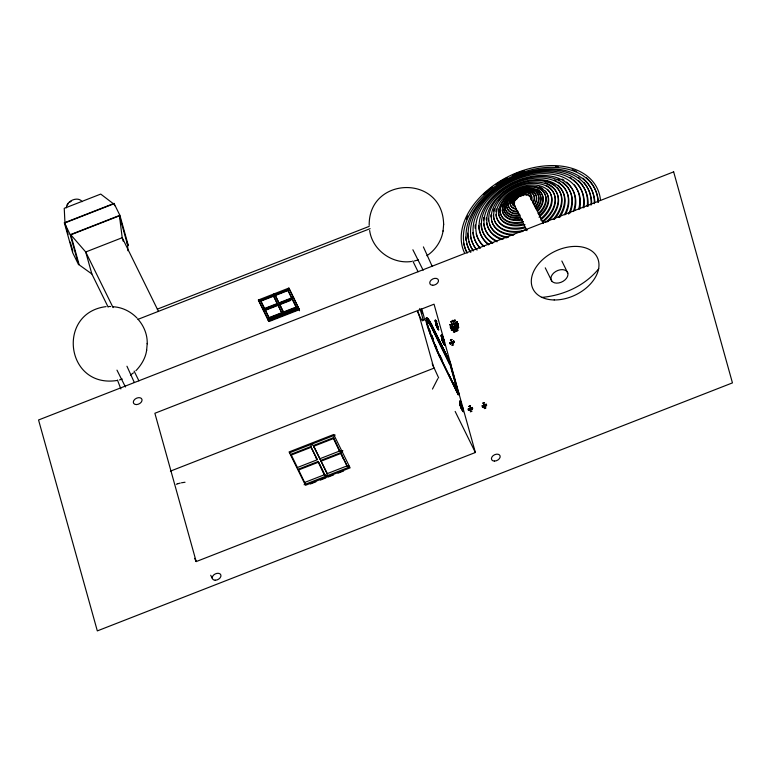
<?xml version="1.0" encoding="UTF-8"?>
<svg xmlns="http://www.w3.org/2000/svg" width="771" height="771" viewBox="0 0 771 771"><rect width="100%" height="100%" fill="white"/><g stroke="black" fill="none" stroke-linecap="round" stroke-linejoin="round"><path stroke-width="1.16" d="M435.721 320.264L436.232 325.285L437.803 328.889M460.152 401.334L460.663 406.625L462.918 411.242M369.193 225.315C368.442 176.202 442.862 174.034 443.633 224.486M147.194 343.808C147.598 334.759 143.82 325.622 137.749 318.963M442.159 334.932L442.255 338.209M135.918 370.706C141.315 365.097 145.68 357.889 146.654 350.073M426.883 255.712C435.374 250.18 441.638 240.803 443.084 230.76M146.615 350.448L147.232 343.394M443.055 231.136L443.662 224.072M289.665 452.77L335.096 435.017L333.342 437.755L340.05 451.71L333.564 438.526L313.662 446.303L320.148 459.487L319.926 458.716L339.838 450.939L342.854 450.784L340.686 452.664L320.775 460.432L327.261 473.625L326.817 475.852L324.668 474.637L318.182 461.453L298.281 469.231L298.493 470.002L318.394 462.224L324.88 475.408L324.668 474.637L304.767 482.415L304.979 483.186L298.281 469.231M432.473 389.076L437.783 378.706M67.299 205.009L68.214 203.64M598.768 268.703C584.929 285.829 563.148 295.572 541.425 297.433M457.126 322.018L458.6 327.559M426.103 318.423L426.546 317.999L427.587 319.001L432.03 325.998L450.765 364.066L449.724 364.471L430.999 326.403L426.72 319.869M426.614 318.221L427.067 317.797L428.098 318.799L431.654 324.793L450.476 363.045L449.445 363.449L449.724 364.471M133.479 372.846L130.444 375.024M69.535 202.349L71.173 201.212M421.351 310.607L421.612 311.108M456.779 330.528L455.343 331.164M457.155 330.296L454.938 331.251M64.359 222.809L70.219 234.712L78.565 264.665L72.705 252.763L64.359 222.809L114.021 203.409L119.881 215.302L128.227 245.255L127.716 245.457L119.37 215.504M68.099 234.201L64.957 222.915L112.499 204.344M70.219 234.712L119.881 215.302M78.478 264.357L91.855 273.984L108.171 307.147M157.323 309.152L369.222 226.356M138.057 319.319L370.138 228.65M299.052 309.094L288.874 288.075L258.381 299.996L268.549 321.006L299.052 309.094L288.874 288.075L287.737 289.78L291.824 298.271L279.073 303.254L274.977 294.763L273.628 294.04L273.32 295.418L277.3 303.514L264.54 308.496L263.142 309.672L265.06 309.547L277.82 304.564L281.907 313.045L278.582 314.346M278.957 302.858L291.717 297.876L293.635 297.751L292.238 298.936L279.478 303.919L279.7 304.699M277.3 303.514L277.512 304.294L273.426 295.804L260.665 300.796L264.655 308.882L277.406 303.899M280.76 304.285L290.33 300.545M281.907 313.045L277.926 304.959L265.166 309.942L269.156 318.028L276.481 315.166M284.634 311.985L294.204 308.246M298.83 308.313L268.337 320.225L268.549 321.006M268.375 320.659L291.255 311.715M293.433 310.867L298.878 308.737L299.505 310.79M269.079 321.536L298.579 310M431.654 324.793L430.623 325.198L449.965 364.375L458.119 393.634L437.003 350.323L427.336 324.446M430.999 326.403L426.035 318.201L425.737 320.457L427.799 327.848L436.781 350.853L458.167 394.742L459.198 394.338L455.555 387.071M428.888 322.201L426.951 319.782L426.296 320.273L430.045 333.727L439.383 355.566M439.345 356.491L439.855 356.289L437.302 350.651M170.41 471.139L433.88 368.201L418.065 311.426M290.946 454.321L297.433 467.505L317.334 459.728L310.848 446.544L311.06 447.315L291.159 455.092L290.946 454.321L310.848 446.544L311.301 444.318L313.44 445.532L319.926 458.716M458.167 394.742L457.878 393.721L458.909 393.326L456.721 388.844M326.981 473.384L320.996 461.212L340.898 453.435L347.384 466.619L340.686 452.664L343.606 459.275M327.261 473.625L347.172 465.848L349.465 466.31M304.092 484.728L349.533 466.975M310.366 483.986L315.898 481.827M320.322 480.092L325.854 477.933M328.07 477.066L333.602 474.907M338.035 473.172L343.567 471.014M196.191 561.577L475.37 452.5L434.044 304.188L154.875 413.266L196.191 561.577L194.6 558.329M176.308 484.265L177.494 483.851M122.281 379.043L119.495 379.91M418.316 259.866L414.335 260.983M177.889 483.725L180.279 483.06M181.474 482.791L185.03 482.251M116.71 380.537C65.516 388.247 56.485 312.698 106.128 306.617M411.56 261.475C392.256 264.376 372.297 250.064 369.646 230.519M108.827 306.473L110.706 306.521M451.575 330.094L450.119 324.861M112.874 306.742C122.02 307.137 130.733 311.474 137.016 318.038M113.607 203.91L100.731 194.08L64.244 208.334L64.957 222.915M455.892 331.578L452.702 320.264M444.491 344.897L442.236 340.281L441.725 334.99A6.891 5.06 -15.6 0 0 442.265 335.799M429.196 321.15L432.03 325.998M421.313 310.299L421.679 310.983M438.651 330.046L437.147 326.538L436.531 321.083M444.645 345.051L442.631 338.864M463.072 411.396L461.058 405.209M82.092 201.684C78.044 195.767 66.19 201.048 66.422 207.804M437.417 327.55L435.817 323.839L435.297 319.946M443.421 342.546L441.822 338.845L441.301 334.942M461.848 408.89L460.248 405.189L459.728 401.286A7.565 5.551 -15.6 0 0 462.176 405.777M412.88 249.756L423.163 270.226M116.97 370.128L125.442 386.984M210.705 575.262L212.295 578.423M437.783 327.935L435.866 321.873M443.884 343.134L442.554 339.712M462.311 409.478L460.229 402.423M530.188 196.692L543.372 223.484M561.837 261.003L567.813 273.146A9.021 6.072 -26.2 0 1 556.633 283.13A9.021 6.072 -26.2 0 1 553.857 272.876A9.021 6.072 -26.2 0 1 567.813 273.146M514.132 204.594L526.969 230.664M545.251 267.826L551.757 281.039M412.774 260.955L418.094 271.768M450.447 363.054L431.5 324.61A22.783 2.111 68.7 0 0 427.134 318.972M432.309 327.145L447.922 358.872M448.963 360.992L450.524 364.163L458.678 393.412M431.143 324.996L449.965 363.247L458.678 394.54L455.545 388.17M439.942 355.344L442.024 359.575M453.473 382.84L454.514 384.951M448.741 374.359L454.495 386.04M439.142 355.653L457.878 393.721M438.67 377.925L432.174 363.729M455.16 411.435L475.37 452.5M291.824 298.271L287.843 290.175L275.083 295.158L279.073 303.254M279.478 303.919L283.574 312.4M283.073 311.388L279.594 304.304L292.344 299.321L296.324 307.417L292.238 298.936L292.45 299.717M339.77 451.469L333.342 437.755L313.44 445.532L313.874 447.074M268.549 320.466L258.381 299.996L260.559 300.401L273.32 295.418L273.532 296.199L260.781 301.182L260.559 300.401L264.655 308.882M311.06 447.315L317.054 459.487M315.773 457.222L316.765 459.246M324.099 474.155L318.182 461.453M126.762 242.287L128.227 245.255M158.527 311.542L122.203 237.719L119.457 215.813L70.807 234.818L85.716 251.982L113.096 307.61M134.125 371.111L138.915 380.835M461.742 407.782L460.885 405.748M462.937 410.22L461.366 404.341M422.103 312.38L422.344 312.833L422.094 311.898M422.151 312.631L422.498 313.238L422.103 312.043M423.395 246.903L432.117 266.188M126.955 366.225L134.231 382.291M435.557 345.418L436.762 348.232M434.728 344.637L436.868 349.649M454.649 320.485L457.126 328.369M117.443 380.007L120.864 388.95M442.477 339.462L442.92 340.637M444.154 343.124L443.094 339.365M438.15 328.128L437.099 324.369M431.885 335.481L433.109 338.72M431.654 335.568L432.878 338.806M453.57 330.113L454.138 331.829M455.237 322.394L455.42 322.924M429.495 329.554L430.497 332.446M428.676 328.677L429.746 331.781M453.608 329.959L453.926 330.932M483.571 402.693L485.123 408.273M451.17 339.606L452.722 345.186M469.597 405.951L471.148 411.521M486.135 404.409L486.424 405.517M449.975 342.787L449.917 342.575A7.855 5.763 -15.6 0 0 453.627 341.177L453.724 341.322M453.483 329.786L452.066 324.697M453.656 341.119L454.013 342.43M472.083 407.464L472.44 408.775M453.281 328.899L452.76 327.087M486.395 405.585A7.845 5.754 -15.6 0 1 482.771 406.992L482.318 405.662A7.806 5.725 -15.6 0 0 486 404.245A7.855 5.763 -15.6 0 1 482.405 405.681M472.411 408.832A7.845 5.754 -15.6 0 1 468.797 410.249L468.344 408.919A7.806 5.725 -15.6 0 0 472.025 407.493A7.855 5.763 -15.6 0 1 468.431 408.938M441.783 335.877L442.275 338.758M456.133 325.092L456.48 326.345M454.611 326.557L454.794 327.203M277.82 304.564L278.032 305.345L265.282 310.327L265.06 309.547L269.156 318.028M320.775 460.432L320.996 461.212M114.021 203.409L114.667 205.712M123.177 241.198L122.203 237.719L85.716 251.982L91.855 273.984M70.72 234.509L78.979 264.164M70.296 242.104L72.811 251.124M454.803 327.261L455.102 328.379M451.96 324.36L451.324 321.777M462.6 407.531L462.908 408.842M444.173 341.187L444.491 342.507M438.169 326.191L438.333 326.875M427.375 324.822L426.527 320.177M455.372 329.468L455.671 330.807M456.76 327.54L456.904 328.273M460.923 405.854L460.586 401.277A6.457 4.742 -15.6 0 0 460.73 401.537M436.492 324.504L436.126 321.873M457.174 328.513L457.425 330.383M456.972 328.648L457.116 329.689M442.997 338.527L442.891 336.57M461.068 405.122L460.952 402.713M442.641 338.777L442.525 336.368M127.629 245.149L127.909 250.758M586.471 177.812A71.452 48.091 -26.2 0 1 597.988 202.349M467.149 252.878A71.452 48.091 -26.2 0 1 463.602 243.173M466.426 219.215A71.452 48.091 -26.2 0 1 467.824 216.005M483.513 194.649A71.452 48.091 -26.2 0 1 487.927 190.63M488.843 189.859A71.452 48.091 -26.2 0 1 492.39 187.045M496.138 184.336A71.452 48.091 -26.2 0 1 507.087 177.764M512.358 175.2A71.452 48.091 -26.2 0 1 524.28 170.661M555.708 166.517A71.452 48.091 -26.2 0 1 558.194 166.709M572.227 169.707A71.452 48.091 -26.2 0 1 576.698 171.519M470.117 251.519A68.195 45.894 -26.2 0 1 517.871 175.268A68.195 45.894 -26.2 0 1 594.884 202.513M467.072 252.811A71.452 48.091 -26.2 0 1 518.285 173.87A71.452 48.091 -26.2 0 1 598.402 202.098M587.569 182.997A68.195 45.894 -26.2 0 1 594.354 203.679M470.83 252.425A68.195 45.894 -26.2 0 1 466.754 243.723M466.002 240.504A68.195 45.894 -26.2 0 1 465.559 237.14M582.876 178.168A68.195 45.894 -26.2 0 1 586.866 182.139M473.182 250.883A65.362 43.995 -26.2 0 1 516.965 176.318A65.362 43.995 -26.2 0 1 591.675 203.014M583.955 182.515A65.362 43.995 -26.2 0 1 591.01 205.173M473.278 250.681A65.362 43.995 -26.2 0 1 469.896 244.638M469.481 243.578A65.362 43.995 -26.2 0 1 468.758 241.381M468.209 239.097A65.362 43.995 -26.2 0 1 467.563 233.189M578.24 177.214A65.362 43.995 -26.2 0 1 579.985 178.583M476.391 249.659A62.22 41.875 -26.2 0 1 518.295 176.675A62.22 41.875 -26.2 0 1 587.994 206.522M578.626 180.655A62.22 41.875 -26.2 0 1 587.184 206.349M477.143 250.016A62.22 41.875 -26.2 0 1 473.876 245.564M473.346 244.619A62.22 41.875 -26.2 0 1 470.397 236.321M479.996 248.195A58.818 39.581 -26.2 0 1 518.006 177.638A58.818 39.581 -26.2 0 1 583.859 207.717M573.547 179.894A58.818 39.581 -26.2 0 1 583.127 207.756M480.246 247.954A58.818 39.581 -26.2 0 1 472.787 232.505M569.933 177.311A58.818 39.581 -26.2 0 1 571.803 178.554M483.427 246.363A55.339 37.249 -26.2 0 1 518.295 178.727A55.339 37.249 -26.2 0 1 579.686 209.153M574.337 184.857A55.339 37.249 -26.2 0 1 578.77 208.893M484.439 246.556A55.339 37.249 -26.2 0 1 476.17 233.883M475.225 228.428A55.339 37.249 -26.2 0 1 475.187 224.997M488.689 244.879A51.156 34.435 -26.2 0 1 517.64 180.424A51.156 34.435 -26.2 0 1 574.52 210.656M566.502 182.072A51.156 34.435 -26.2 0 1 573.325 211.533M489.007 244.407A51.156 34.435 -26.2 0 1 478.579 225.411M562.04 179.036A51.156 34.435 -26.2 0 1 563.919 180.173M492.486 243.357A48.13 32.392 -26.2 0 1 518.112 181.098A48.13 32.392 -26.2 0 1 570.039 213.027M501.285 239.54A41.441 27.891 -26.2 0 1 494.346 200.836A41.441 27.891 -26.2 0 1 547.555 180.771A41.441 27.891 -26.2 0 1 559.611 217.538M562.714 182.12A48.13 32.392 -26.2 0 1 568.632 214.116M492.987 242.942A48.13 32.392 -26.2 0 1 480.931 223.484M557.761 179.142A48.13 32.392 -26.2 0 1 559.842 180.221M497.102 241.805A44.891 30.214 -26.2 0 1 492.447 200.662A44.891 30.214 -26.2 0 1 547.603 178.747A44.891 30.214 -26.2 0 1 565.442 214.656M561.461 184.52A44.891 30.214 -26.2 0 1 564.411 214.791M496.63 240.851A44.891 30.214 -26.2 0 1 483.687 223.821M483.513 220.602A44.891 30.214 -26.2 0 1 483.764 217.393M554.243 179.942A44.891 30.214 -26.2 0 1 556.238 180.896M558.127 181.985A44.891 30.214 -26.2 0 1 560.681 183.845M464.364 252.58A73.785 49.662 -26.2 0 1 518.208 172.203A73.785 49.662 -26.2 0 1 600.532 200.508M556.826 187.257A38.772 26.098 -26.2 0 1 553.106 219.465M508.503 237.285A38.772 26.098 -26.2 0 1 489.489 224.178M488.592 220.853A38.772 26.098 -26.2 0 1 488.332 218.501M544.663 180.568A38.772 26.098 -26.2 0 1 550.08 182.428M551.053 182.91A38.772 26.098 -26.2 0 1 555.13 185.638M506.846 237.834A38.772 26.098 -26.2 0 1 494.635 201.992A38.772 26.098 -26.2 0 1 546.639 181.879A38.772 26.098 -26.2 0 1 554.31 219.484M557.944 185.204A41.441 27.891 -26.2 0 1 558.406 217.412M503.097 239.203A41.441 27.891 -26.2 0 1 486.626 223.118M486.25 219.899A41.441 27.891 -26.2 0 1 486.27 217.692M546.408 185.503A32.681 21.993 -26.2 0 1 542.225 221.566M526.988 229.546A32.681 21.993 -26.2 0 1 494.568 220.843M494.153 219.774A32.681 21.993 -26.2 0 1 493.315 215.148M493.642 211.013A32.681 21.993 -26.2 0 1 494.153 208.902M498.866 199.872A32.681 21.993 -26.2 0 1 501.015 197.289M523.046 231.396A32.681 21.993 -26.2 0 1 495.512 206.898A32.681 21.993 -26.2 0 1 543.179 184.712A32.681 21.993 -26.2 0 1 542.591 222.299M513.563 235.222A35.582 23.94 -26.2 0 1 495.57 203.428A35.582 23.94 -26.2 0 1 545.839 183.7A35.582 23.94 -26.2 0 1 547.593 221.855M549.405 184.703A35.582 23.94 -26.2 0 1 545.521 222.501M514.344 234.403A35.582 23.94 -26.2 0 1 491.696 221.171M490.944 216.969A35.582 23.94 -26.2 0 1 490.954 214.762M545.097 182.756A35.582 23.94 -26.2 0 1 548.403 184.153M525.08 227.869A29.539 19.882 -26.2 0 1 497.449 207.486A29.539 19.882 -26.2 0 1 540.326 185.975A29.539 19.882 -26.2 0 1 540.644 220.063M550.446 193.531A29.539 19.882 -26.2 0 1 541.011 218.424M524.617 226.915A29.539 19.882 -26.2 0 1 496.987 218.685M496.601 217.721A29.539 19.882 -26.2 0 1 495.888 214.617M495.869 211.341A29.539 19.882 -26.2 0 1 496.235 209.057M547.439 189.252A29.539 19.882 -26.2 0 1 549.983 192.596M524.964 224.602A26.436 17.791 -26.2 0 1 499.637 206.917A26.436 17.791 -26.2 0 1 537.628 187.093A26.436 17.791 -26.2 0 1 539.035 217.258M545.357 191.035A26.436 17.791 -26.2 0 1 539.43 215.61M523.422 223.966A26.436 17.791 -26.2 0 1 498.394 212.969M498.307 212.015A26.436 17.791 -26.2 0 1 498.452 209.018M539.208 186.833A26.436 17.791 -26.2 0 1 542.861 188.76M521.9 222.809A24.325 16.374 -26.2 0 1 501.449 205.009A24.325 16.374 -26.2 0 1 535.932 187.652A24.325 16.374 -26.2 0 1 538.524 214.444M541.011 189.319A24.325 16.374 -26.2 0 1 538.119 213.606M523.49 221.518A24.325 16.374 -26.2 0 1 499.859 210.03M535.517 186.823A24.325 16.374 -26.2 0 1 538.37 187.806M522.449 219.851A21.636 14.562 -26.2 0 1 503.116 205.115A21.636 14.562 -26.2 0 1 532.819 188.481A21.636 14.562 -26.2 0 1 537.773 211.273M537.397 189.406A21.636 14.562 -26.2 0 1 537.387 210.483M522.063 219.06A21.636 14.562 -26.2 0 1 502.114 210.001M502.114 206.985A21.636 14.562 -26.2 0 1 502.547 204.884M520.647 217.991A19.738 13.29 -26.2 0 1 504.677 203.631A19.738 13.29 -26.2 0 1 531.682 189.107A19.738 13.29 -26.2 0 1 536.423 209.51M534.515 189.367A19.738 13.29 -26.2 0 1 536.096 208.835M520.319 217.316A19.738 13.29 -26.2 0 1 503.675 209.423M503.858 204.498A19.738 13.29 -26.2 0 1 504.938 201.597M518.122 190.138A19.738 13.29 -26.2 0 1 521.023 189.126M518.507 216.246A17.945 12.076 -26.2 0 1 506.316 202.127A17.945 12.076 -26.2 0 1 530.573 189.762A17.945 12.076 -26.2 0 1 535.382 207.64M536.761 192.519A17.945 12.076 -26.2 0 1 534.997 206.85M520.309 215.167A17.945 12.076 -26.2 0 1 504.803 206.792M518.95 213.875A15.863 10.678 -26.2 0 1 507.501 202.012A15.863 10.678 -26.2 0 1 528.251 190.331A15.863 10.678 -26.2 0 1 534.284 205.24M529.725 190.167A15.863 10.678 -26.2 0 1 534.052 204.768M518.719 213.394A15.863 10.678 -26.2 0 1 507.26 201.539M512.272 194.957A15.863 10.678 -26.2 0 1 514.758 193.164M515.645 192.644A15.863 10.678 -26.2 0 1 517.505 191.7M519.413 190.938A15.863 10.678 -26.2 0 1 522.352 190.129M518.189 211.967A13.859 9.329 -26.2 0 1 509.053 201.588A13.859 9.329 -26.2 0 1 526.275 191.266A13.859 9.329 -26.2 0 1 533.407 202.85M530.313 191.565A13.859 9.329 -26.2 0 1 532.491 202.937M517.794 211.158A13.859 9.329 -26.2 0 1 508.484 206.483M508.234 205.712A13.859 9.329 -26.2 0 1 508.012 204.045M516.04 209.269A11.478 7.729 -26.2 0 1 511.115 200.055A11.478 7.729 -26.2 0 1 524.444 192.22A11.478 7.729 -26.2 0 1 531.691 200.075M528.202 192.432A11.478 7.729 -26.2 0 1 531.392 199.467M515.741 208.662A11.478 7.729 -26.2 0 1 510.238 200.952M512.869 196.566A11.478 7.729 -26.2 0 1 515.047 194.678M515.866 194.128A11.478 7.729 -26.2 0 1 517.62 193.164M523.239 191.651A11.478 7.729 -26.2 0 1 525.889 191.748M515.057 206.628A9.329 6.274 -26.2 0 1 515.857 195.921A9.329 6.274 -26.2 0 1 529.137 195.998M514.768 206.04A9.329 6.274 -26.2 0 1 511.867 200.479M514.594 204.18A7.652 5.156 -26.2 0 1 516.377 196.162A7.652 5.156 -26.2 0 1 526.458 195.053M514.382 203.746A7.652 5.156 -26.2 0 1 513.756 198.465M516.165 195.718A7.652 5.156 -26.2 0 1 517.842 194.658M514.72 202.06A6.293 4.231 -26.2 0 1 516.907 196.326A6.293 4.231 -26.2 0 1 524.145 194.822M514.479 201.578A6.293 4.231 -26.2 0 1 514.218 199.332M521.119 194.032A6.293 4.231 -26.2 0 1 523.904 194.34M515.597 200.45A4.828 3.248 -26.2 0 1 518.064 196.104A4.828 3.248 -26.2 0 1 523.509 195.603M515.375 199.275A4.828 3.248 -26.2 0 1 516.927 196.547M519.047 195.246A4.828 3.248 -26.2 0 1 521.408 194.793M516.58 199.053A3.556 2.39 -26.2 0 1 521.803 195.853M516.541 199.496A3.556 2.39 -26.2 0 1 517.967 196.557A3.556 2.39 -26.2 0 1 521.707 195.651M517.389 198.677A2.592 1.744 -26.2 0 1 520.001 196.326M514.835 206.011A9.021 6.072 -26.2 0 1 520.907 195.429A9.021 6.072 -26.2 0 1 531.017 199.756M444.751 344.733A7.498 5.503 -15.6 0 1 442.949 341.071M453.599 344.83A7.594 5.57 -15.6 0 1 451.835 345.514M444.944 344.81A7.594 5.57 -15.6 0 1 442.833 340.522M453.984 342.488A7.845 5.754 -15.6 0 1 450.37 343.905L449.917 342.575A7.806 5.725 -15.6 0 0 453.599 341.148M442.082 338.132A7.845 5.754 -15.6 0 0 444.559 343.153A7.797 5.725 -15.6 0 1 442.062 338.508M454.331 342.025A7.855 5.763 -15.6 0 1 449.83 343.789M444.491 342.96A7.855 5.763 -15.6 0 1 442.024 337.929M453.965 342.469A7.797 5.725 -15.6 0 1 450.37 343.866M454.08 341.119A7.864 5.773 -15.6 0 1 449.58 342.883M444.607 342.237A7.864 5.773 -15.6 0 1 441.764 337.023M441.716 336.821A7.855 5.763 -15.6 0 0 444.559 342.035A7.806 5.725 -15.6 0 1 441.696 337.187M442.236 335.578A6.862 5.031 -15.6 0 1 441.85 335.057A6.814 5.002 -15.6 0 0 442.072 335.298M452.124 339.481A7.614 5.59 -15.6 0 1 450.351 340.175M443.778 339.674A7.614 5.59 -15.6 0 1 441.32 335.163M451.613 339.452A7.565 5.551 -15.6 0 1 450.736 339.799M443.749 339.433A7.565 5.551 -15.6 0 1 441.272 335.318M451.671 339.654A7.565 5.551 -15.6 0 1 450.794 340.001M443.807 339.635A7.565 5.551 -15.6 0 1 441.33 335.52M438.757 329.737A7.498 5.503 -15.6 0 1 436.955 326.075M438.622 329.593A7.594 5.57 -15.6 0 1 436.8 325.882M438.198 327.945A7.845 5.754 -15.6 0 1 436.02 323.512M438.169 327.723A7.806 5.734 -15.6 0 1 436 323.309M438.236 327.916A7.797 5.725 -15.6 0 1 436.068 323.512M438.188 326.846A7.855 5.763 -15.6 0 1 435.654 322.191M438.217 326.817A7.806 5.725 -15.6 0 1 435.692 322.191M438.236 327.049A7.864 5.773 -15.6 0 1 435.692 322.394M436.733 321.276A6.891 5.06 -15.6 0 1 436.492 321.044M437.446 324.205A7.517 5.522 -15.6 0 1 435.326 320.312M435.287 320.524A7.614 5.59 -15.6 0 0 437.436 324.466A7.565 5.551 -15.6 0 1 435.326 320.514M453.56 320.399A6.341 4.655 -15.6 0 1 452.085 320.967M452.962 321.102A6.457 4.742 -15.6 0 1 451.401 321.546M456.75 330.296A6.457 4.742 -15.6 0 1 455.285 330.942M458.061 329.978A6.939 5.089 -15.6 0 1 453.319 331.829M457.743 330.383A6.862 5.031 -15.6 0 1 453.811 331.925A6.814 5.002 -15.6 0 0 457.714 330.364M458.832 327.174A7.594 5.57 -15.6 0 1 451.286 330.123M458.514 327.656A7.498 5.503 -15.6 0 1 451.816 330.267M458.427 325.237A7.797 5.725 -15.6 0 1 450.678 328.263A7.845 5.754 -15.6 0 0 458.466 325.246M458.417 325.054A7.855 5.763 -15.6 0 1 450.611 328.099M458.456 323.81A7.864 5.773 -15.6 0 1 450.351 327.193M455.304 320.071A6.939 5.089 -15.6 0 1 450.563 321.921M450.929 321.613A6.862 5.031 -15.6 0 0 454.861 320.071A6.814 5.002 -15.6 0 1 450.929 321.574M457.357 321.825A7.614 5.59 -15.6 0 1 449.792 324.784M456.962 321.912A7.565 5.551 -15.6 0 1 450.197 324.562M457.02 322.124A7.565 5.551 -15.6 0 1 450.254 324.764M486.009 407.917A7.594 5.57 -15.6 0 1 484.236 408.611M486.732 405.122A7.855 5.763 -15.6 0 1 482.232 406.876M486.366 405.556A7.797 5.725 -15.6 0 1 482.771 406.963M486.482 404.216A7.864 5.773 -15.6 0 1 481.981 405.97M484.525 402.578A7.614 5.59 -15.6 0 1 482.752 403.262M484.024 402.539A7.565 5.551 -15.6 0 1 483.138 402.886M484.082 402.751A7.565 5.551 -15.6 0 1 483.195 403.088M463.207 411.81A6.939 5.089 -15.6 0 1 462.639 410.664M463.458 411.329A7.546 5.532 -15.6 0 1 461.366 407.059M472.025 411.174A7.594 5.57 -15.6 0 1 470.262 411.859M463.371 411.155A7.594 5.57 -15.6 0 1 461.26 406.866M472.758 408.37A7.855 5.763 -15.6 0 1 468.257 410.133M462.918 409.305A7.855 5.763 -15.6 0 1 460.441 404.274M472.392 408.803A7.797 5.725 -15.6 0 1 468.787 410.211M472.507 407.464A7.864 5.773 -15.6 0 1 467.997 409.228M463.034 408.582A7.864 5.773 -15.6 0 1 460.191 403.368M460.692 402.144A6.891 5.06 -15.6 0 1 459.921 400.737M470.541 405.825A7.614 5.59 -15.6 0 1 468.778 406.519M459.747 401.508A7.614 5.59 -15.6 0 0 462.205 406.009A7.565 5.551 -15.6 0 1 459.786 401.498M470.04 405.797A7.565 5.551 -15.6 0 1 469.163 406.144M470.098 405.999A7.565 5.551 -15.6 0 1 469.221 406.346M419.771 308.439A19.718 1.831 68.7 0 1 422.845 320.726A19.718 1.831 68.7 0 1 417.39 311.494M421.612 308.998A19.718 1.831 68.7 0 1 423.375 319.57M283.458 312.004L283.15 313.392L281.8 312.66L269.04 317.642L267.903 319.348L298.396 307.427L296.218 307.022L283.458 312.004M287.737 289.78L274.977 294.763L275.199 295.553L287.949 290.571L287.737 289.78M673.652 171.856L38.55 419.983L97.319 630.9L732.45 382.888L673.652 171.856M333.698 434.507L289.086 451.931L305.499 485.287L350.111 467.862L333.698 434.507M554.185 299.958A35.794 24.094 -26.2 0 0 598.335 260.212A35.794 24.094 -26.2 0 0 542.88 259.374A35.794 24.094 -26.2 0 0 554.185 299.958M450.303 326.981A7.855 5.763 -15.6 0 0 458.388 323.608A7.806 5.725 -15.6 0 1 450.312 326.952M460.509 404.476A7.845 5.754 -15.6 0 0 462.976 409.497A7.797 5.725 -15.6 0 1 460.557 404.476M460.142 403.166A7.855 5.763 -15.6 0 0 462.986 408.379A7.806 5.725 -15.6 0 1 460.181 403.166M460.277 401.402A6.862 5.031 -15.6 0 0 460.663 401.922A6.814 5.002 -15.6 0 1 460.326 401.383M215.176 580.206A4.636 3.123 -26.2 0 0 220.891 575.06A4.636 3.123 -26.2 0 0 213.712 574.954A4.636 3.123 -26.2 0 0 215.176 580.206M136.265 404.573A4.636 3.123 -26.2 0 0 141.98 399.426A4.636 3.123 -26.2 0 0 134.8 399.32A4.636 3.123 -26.2 0 0 136.265 404.573M494.384 461.077A4.636 3.123 -26.2 0 0 500.1 455.931A4.636 3.123 -26.2 0 0 492.92 455.825A4.636 3.123 -26.2 0 0 494.384 461.077M432.704 285.26A4.636 3.123 -26.2 0 0 438.42 280.114A4.636 3.123 -26.2 0 0 431.24 279.998A4.636 3.123 -26.2 0 0 432.704 285.26"/></g></svg>
